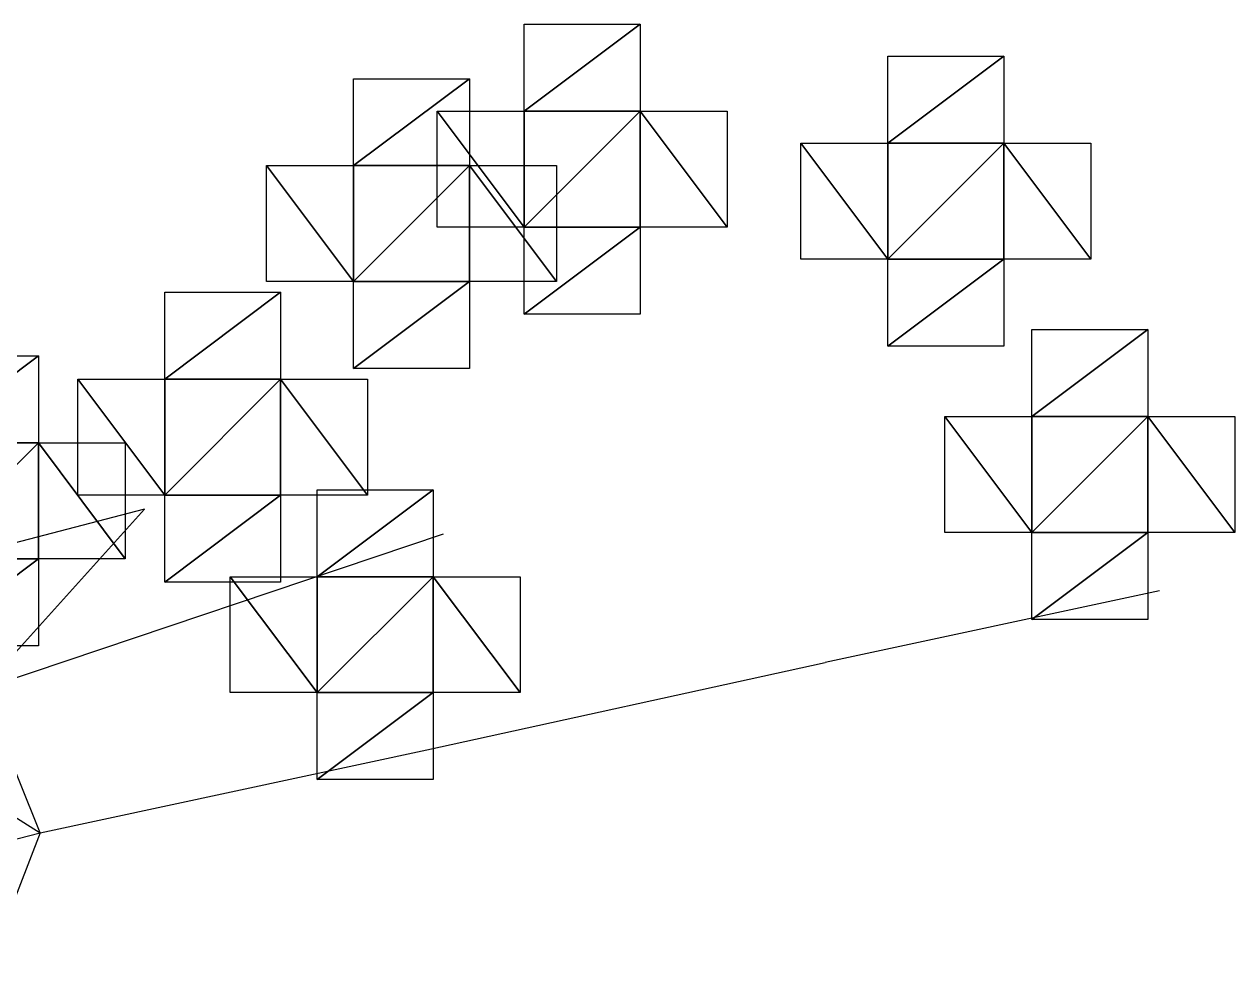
# Model space of a CAD drawing. Header units: metres. Extents: x -204 to 160, y -126 to 162.
# Drawn here: x 22.2 to 84.8, y 6.7 to 55.4 of the extents above; entities that cross this region are included whole.
import ezdxf

# ---------------------------------------------------------------- set-up
doc = ezdxf.new("R2010")
doc.units = ezdxf.units.M

msp = doc.modelspace()

# ---------------------------------------------------------------- linework, layer by layer
for p, q in [((48.0672, 50.919067, -433.01532), (48.0672, 55.419067, -433.01532)), ((48.0672, 55.419067, -433.01532), (54.0672, 55.419067, -433.01532)), ((54.0672, 55.419067, -433.01532), (54.0672, 50.919067, -433.01532)), ((66.89105, 49.263947, -433.01532), (66.89105, 53.763947, -433.01532)), ((66.89105, 53.763947, -433.01532), (72.89105, 53.763947, -433.01532)), ((72.89105, 53.763947, -433.01532), (72.89105, 49.263947, -433.01532)), ((39.236572, 48.100067, -433.01532), (39.236572, 52.600067, -433.01532)), ((39.236572, 52.600067, -433.01532), (45.236572, 52.600067, -433.01532)), ((39.236572, 48.100067, -433.01532), (39.236572, 52.600067, -433.01532)), ((39.236572, 52.600067, -433.01532), (45.236572, 52.600067, -433.01532)), ((45.236572, 52.600067, -433.01532), (45.236572, 48.100067, -433.01532)), ((45.236572, 52.600067, -433.01532), (45.236572, 48.100067, -433.01532)), ((43.5672, 44.919067, -433.01532), (43.5672, 50.919067, -433.01532)), ((43.5672, 50.919067, -433.01532), (48.0672, 50.919067, -433.01532)), ((54.0672, 50.919067, -433.01532), (58.5672, 50.919067, -433.01532)), ((58.5672, 50.919067, -433.01532), (58.5672, 44.919067, -433.01532)), ((62.391052, 43.263947, -433.01532), (62.391052, 49.263947, -433.01532)), ((62.391052, 49.263947, -433.01532), (66.89105, 49.263947, -433.01532)), ((72.89105, 49.263947, -433.01532), (77.39105, 49.263947, -433.01532)), ((77.39105, 49.263947, -433.01532), (77.39105, 43.263947, -433.01532)), ((34.736572, 42.100067, -433.01532), (34.736572, 48.100067, -433.01532)), ((34.736572, 48.100067, -433.01532), (39.236572, 48.100067, -433.01532)), ((34.736572, 42.100067, -433.01532), (34.736572, 48.100067, -433.01532)), ((34.736572, 48.100067, -433.01532), (39.236572, 48.100067, -433.01532)), ((45.236572, 48.100067, -433.01532), (49.736572, 48.100067, -433.01532)), ((45.236572, 48.100067, -433.01532), (49.736572, 48.100067, -433.01532)), ((49.736572, 48.100067, -433.01532), (49.736572, 42.100067, -433.01532)), ((49.736572, 48.100067, -433.01532), (49.736572, 42.100067, -433.01532)), ((48.0672, 44.919067, -433.01532), (43.5672, 44.919067, -433.01532)), ((48.0672, 40.419067, -433.01532), (48.0672, 44.919067, -433.01532)), ((58.5672, 44.919067, -433.01532), (54.0672, 44.919067, -433.01532)), ((54.0672, 44.919067, -433.01532), (54.0672, 40.419067, -433.01532)), ((66.89105, 43.263947, -433.01532), (62.391052, 43.263947, -433.01532)), ((66.89105, 38.763947, -433.01532), (66.89105, 43.263947, -433.01532)), ((77.39105, 43.263947, -433.01532), (72.89105, 43.263947, -433.01532)), ((72.89105, 43.263947, -433.01532), (72.89105, 38.763947, -433.01532)), ((39.236572, 42.100067, -433.01532), (34.736572, 42.100067, -433.01532)), ((39.236572, 42.100067, -433.01532), (34.736572, 42.100067, -433.01532)), ((39.236572, 37.600067, -433.01532), (39.236572, 42.100067, -433.01532)), ((39.236572, 37.600067, -433.01532), (39.236572, 42.100067, -433.01532)), ((49.736572, 42.100067, -433.01532), (45.236572, 42.100067, -433.01532)), ((45.236572, 42.100067, -433.01532), (45.236572, 37.600067, -433.01532)), ((49.736572, 42.100067, -433.01532), (45.236572, 42.100067, -433.01532)), ((45.236572, 42.100067, -433.01532), (45.236572, 37.600067, -433.01532)), ((29.45935, 37.049744, -433.01532), (29.45935, 41.549744, -433.01532)), ((29.45935, 41.549744, -433.01532), (35.45935, 41.549744, -433.01532)), ((29.45935, 37.049744, -433.01532), (29.45935, 41.549744, -433.01532)), ((29.45935, 41.549744, -433.01532), (35.45935, 41.549744, -433.01532)), ((29.45935, 37.049744, -433.01532), (29.45935, 41.549744, -433.01532)), ((29.45935, 41.549744, -433.01532), (35.45935, 41.549744, -433.01532)), ((29.45935, 37.049744, -433.01532), (29.45935, 41.549744, -433.01532)), ((29.45935, 41.549744, -433.01532), (35.45935, 41.549744, -433.01532)), ((29.45935, 37.049744, -433.01532), (29.45935, 41.549744, -433.01532)), ((29.45935, 41.549744, -433.01532), (35.45935, 41.549744, -433.01532)), ((35.45935, 41.549744, -433.01532), (35.45935, 37.049744, -433.01532)), ((35.45935, 41.549744, -433.01532), (35.45935, 37.049744, -433.01532)), ((35.45935, 41.549744, -433.01532), (35.45935, 37.049744, -433.01532)), ((35.45935, 41.549744, -433.01532), (35.45935, 37.049744, -433.01532)), ((35.45935, 41.549744, -433.01532), (35.45935, 37.049744, -433.01532)), ((54.0672, 40.419067, -433.01532), (48.0672, 40.419067, -433.01532)), ((74.34967, 35.122284, -433.01532), (74.34967, 39.622284, -433.01532)), ((74.34967, 39.622284, -433.01532), (80.34967, 39.622284, -433.01532)), ((74.34967, 35.122284, -433.01532), (74.34967, 39.622284, -433.01532)), ((74.34967, 39.622284, -433.01532), (80.34967, 39.622284, -433.01532)), ((80.34967, 39.622284, -433.01532), (80.34967, 35.122284, -433.01532)), ((80.34967, 39.622284, -433.01532), (80.34967, 35.122284, -433.01532)), ((16.920593, 38.258698, -433.01532), (22.920593, 38.258698, -433.01532)), ((16.920593, 38.258698, -433.01532), (22.920593, 38.258698, -433.01532)), ((22.920593, 38.258698, -433.01532), (22.920593, 33.758698, -433.01532)), ((22.920593, 38.258698, -433.01532), (22.920593, 33.758698, -433.01532)), ((72.89105, 38.763947, -433.01532), (66.89105, 38.763947, -433.01532)), ((45.236572, 37.600067, -433.01532), (39.236572, 37.600067, -433.01532)), ((45.236572, 37.600067, -433.01532), (39.236572, 37.600067, -433.01532)), ((24.95935, 31.049744, -433.01532), (24.95935, 37.049744, -433.01532)), ((24.95935, 37.049744, -433.01532), (29.45935, 37.049744, -433.01532)), ((24.95935, 31.049744, -433.01532), (24.95935, 37.049744, -433.01532)), ((24.95935, 37.049744, -433.01532), (29.45935, 37.049744, -433.01532)), ((24.95935, 31.049744, -433.01532), (24.95935, 37.049744, -433.01532)), ((24.95935, 37.049744, -433.01532), (29.45935, 37.049744, -433.01532)), ((24.95935, 31.049744, -433.01532), (24.95935, 37.049744, -433.01532)), ((24.95935, 37.049744, -433.01532), (29.45935, 37.049744, -433.01532)), ((24.95935, 31.049744, -433.01532), (24.95935, 37.049744, -433.01532)), ((24.95935, 37.049744, -433.01532), (29.45935, 37.049744, -433.01532)), ((35.45935, 37.049744, -433.01532), (39.95935, 37.049744, -433.01532)), ((35.45935, 37.049744, -433.01532), (39.95935, 37.049744, -433.01532)), ((35.45935, 37.049744, -433.01532), (39.95935, 37.049744, -433.01532)), ((35.45935, 37.049744, -433.01532), (39.95935, 37.049744, -433.01532)), ((35.45935, 37.049744, -433.01532), (39.95935, 37.049744, -433.01532)), ((39.95935, 37.049744, -433.01532), (39.95935, 31.049744, -433.01532)), ((39.95935, 37.049744, -433.01532), (39.95935, 31.049744, -433.01532)), ((39.95935, 37.049744, -433.01532), (39.95935, 31.049744, -433.01532)), ((39.95935, 37.049744, -433.01532), (39.95935, 31.049744, -433.01532)), ((39.95935, 37.049744, -433.01532), (39.95935, 31.049744, -433.01532)), ((69.84967, 29.122284, -433.01532), (69.84967, 35.122284, -433.01532)), ((69.84967, 35.122284, -433.01532), (74.34967, 35.122284, -433.01532)), ((69.84967, 29.122284, -433.01532), (69.84967, 35.122284, -433.01532)), ((69.84967, 35.122284, -433.01532), (74.34967, 35.122284, -433.01532)), ((80.34967, 35.122284, -433.01532), (84.84967, 35.122284, -433.01532)), ((80.34967, 35.122284, -433.01532), (84.84967, 35.122284, -433.01532)), ((84.84967, 35.122284, -433.01532), (84.84967, 29.122284, -433.01532)), ((84.84967, 35.122284, -433.01532), (84.84967, 29.122284, -433.01532)), ((22.920593, 33.758698, -433.01532), (27.420593, 33.758698, -433.01532)), ((22.920593, 33.758698, -433.01532), (27.420593, 33.758698, -433.01532)), ((27.420593, 33.758698, -433.01532), (27.420593, 27.758698, -433.01532)), ((27.420593, 33.758698, -433.01532), (27.420593, 27.758698, -433.01532)), ((37.35675, 26.830658, -433.01532), (37.35675, 31.330658, -433.01532)), ((37.35675, 31.330658, -433.01532), (43.35675, 31.330658, -433.01532)), ((37.35675, 26.830658, -433.01532), (37.35675, 31.330658, -433.01532)), ((37.35675, 31.330658, -433.01532), (43.35675, 31.330658, -433.01532)), ((37.35675, 26.830658, -433.01532), (37.35675, 31.330658, -433.01532)), ((37.35675, 31.330658, -433.01532), (43.35675, 31.330658, -433.01532)), ((37.35675, 26.830658, -433.01532), (37.35675, 31.330658, -433.01532)), ((37.35675, 31.330658, -433.01532), (43.35675, 31.330658, -433.01532)), ((37.35675, 26.830658, -433.01532), (37.35675, 31.330658, -433.01532)), ((37.35675, 31.330658, -433.01532), (43.35675, 31.330658, -433.01532)), ((43.35675, 31.330658, -433.01532), (43.35675, 26.830658, -433.01532)), ((43.35675, 31.330658, -433.01532), (43.35675, 26.830658, -433.01532)), ((43.35675, 31.330658, -433.01532), (43.35675, 26.830658, -433.01532)), ((43.35675, 31.330658, -433.01532), (43.35675, 26.830658, -433.01532)), ((43.35675, 31.330658, -433.01532), (43.35675, 26.830658, -433.01532)), ((29.45935, 31.049744, -433.01532), (24.95935, 31.049744, -433.01532)), ((29.45935, 31.049744, -433.01532), (24.95935, 31.049744, -433.01532)), ((29.45935, 31.049744, -433.01532), (24.95935, 31.049744, -433.01532)), ((29.45935, 31.049744, -433.01532), (24.95935, 31.049744, -433.01532)), ((29.45935, 31.049744, -433.01532), (24.95935, 31.049744, -433.01532)), ((29.45935, 26.549744, -433.01532), (29.45935, 31.049744, -433.01532)), ((29.45935, 26.549744, -433.01532), (29.45935, 31.049744, -433.01532)), ((29.45935, 26.549744, -433.01532), (29.45935, 31.049744, -433.01532)), ((29.45935, 26.549744, -433.01532), (29.45935, 31.049744, -433.01532)), ((29.45935, 26.549744, -433.01532), (29.45935, 31.049744, -433.01532)), ((39.95935, 31.049744, -433.01532), (35.45935, 31.049744, -433.01532)), ((35.45935, 31.049744, -433.01532), (35.45935, 26.549744, -433.01532)), ((39.95935, 31.049744, -433.01532), (35.45935, 31.049744, -433.01532)), ((35.45935, 31.049744, -433.01532), (35.45935, 26.549744, -433.01532)), ((39.95935, 31.049744, -433.01532), (35.45935, 31.049744, -433.01532)), ((35.45935, 31.049744, -433.01532), (35.45935, 26.549744, -433.01532)), ((39.95935, 31.049744, -433.01532), (35.45935, 31.049744, -433.01532)), ((35.45935, 31.049744, -433.01532), (35.45935, 26.549744, -433.01532)), ((39.95935, 31.049744, -433.01532), (35.45935, 31.049744, -433.01532)), ((35.45935, 31.049744, -433.01532), (35.45935, 26.549744, -433.01532)), ((28.406528, 30.332394, -291.22775), (8.217918, 25.041054, -290.98334)), ((20.021427, 21.002384, -267.0903), (28.406528, 30.332394, -291.22775)), ((43.866787, 29.037338, -271.78), (20.021427, 21.002384, -267.0903)), ((74.34967, 29.122284, -433.01532), (69.84967, 29.122284, -433.01532)), ((74.34967, 29.122284, -433.01532), (69.84967, 29.122284, -433.01532)), ((74.34967, 24.622284, -433.01532), (74.34967, 29.122284, -433.01532)), ((74.34967, 24.622284, -433.01532), (74.34967, 29.122284, -433.01532)), ((84.84967, 29.122284, -433.01532), (80.34967, 29.122284, -433.01532)), ((80.34967, 29.122284, -433.01532), (80.34967, 24.622284, -433.01532)), ((84.84967, 29.122284, -433.01532), (80.34967, 29.122284, -433.01532)), ((80.34967, 29.122284, -433.01532), (80.34967, 24.622284, -433.01532)), ((27.420593, 27.758698, -433.01532), (22.920593, 27.758698, -433.01532)), ((22.920593, 27.758698, -433.01532), (22.920593, 23.258698, -433.01532)), ((27.420593, 27.758698, -433.01532), (22.920593, 27.758698, -433.01532)), ((22.920593, 27.758698, -433.01532), (22.920593, 23.258698, -433.01532)), ((35.45935, 26.549744, -433.01532), (29.45935, 26.549744, -433.01532)), ((35.45935, 26.549744, -433.01532), (29.45935, 26.549744, -433.01532)), ((35.45935, 26.549744, -433.01532), (29.45935, 26.549744, -433.01532)), ((35.45935, 26.549744, -433.01532), (29.45935, 26.549744, -433.01532)), ((35.45935, 26.549744, -433.01532), (29.45935, 26.549744, -433.01532)), ((32.85675, 20.830658, -433.01532), (32.85675, 26.830658, -433.01532)), ((32.85675, 26.830658, -433.01532), (37.35675, 26.830658, -433.01532)), ((32.85675, 20.830658, -433.01532), (32.85675, 26.830658, -433.01532)), ((32.85675, 26.830658, -433.01532), (37.35675, 26.830658, -433.01532)), ((32.85675, 20.830658, -433.01532), (32.85675, 26.830658, -433.01532)), ((32.85675, 26.830658, -433.01532), (37.35675, 26.830658, -433.01532)), ((32.85675, 20.830658, -433.01532), (32.85675, 26.830658, -433.01532)), ((32.85675, 26.830658, -433.01532), (37.35675, 26.830658, -433.01532)), ((32.85675, 20.830658, -433.01532), (32.85675, 26.830658, -433.01532)), ((32.85675, 26.830658, -433.01532), (37.35675, 26.830658, -433.01532)), ((43.35675, 26.830658, -433.01532), (47.85675, 26.830658, -433.01532)), ((43.35675, 26.830658, -433.01532), (47.85675, 26.830658, -433.01532)), ((43.35675, 26.830658, -433.01532), (47.85675, 26.830658, -433.01532)), ((43.35675, 26.830658, -433.01532), (47.85675, 26.830658, -433.01532)), ((43.35675, 26.830658, -433.01532), (47.85675, 26.830658, -433.01532)), ((47.85675, 26.830658, -433.01532), (47.85675, 20.830658, -433.01532)), ((47.85675, 26.830658, -433.01532), (47.85675, 20.830658, -433.01532)), ((47.85675, 26.830658, -433.01532), (47.85675, 20.830658, -433.01532)), ((47.85675, 26.830658, -433.01532), (47.85675, 20.830658, -433.01532)), ((47.85675, 26.830658, -433.01532), (47.85675, 20.830658, -433.01532)), ((80.95224, 26.092213, -230.04022), (63.645077, 22.388756, -235.00636)), ((80.34967, 24.622284, -433.01532), (74.34967, 24.622284, -433.01532)), ((80.34967, 24.622284, -433.01532), (74.34967, 24.622284, -433.01532)), ((22.920593, 23.258698, -433.01532), (16.920593, 23.258698, -433.01532)), ((22.920593, 23.258698, -433.01532), (16.920593, 23.258698, -433.01532)), ((8.202457, 22.91521, -242.30919), (23.006664, 13.585434, -246.85423)), ((43.033726, 17.87133, -240.90933), (63.645077, 22.388756, -235.00636)), ((23.006664, 13.585434, -246.85423), (20.021427, 21.002384, -267.0903)), ((37.35675, 20.830658, -433.01532), (32.85675, 20.830658, -433.01532)), ((37.35675, 20.830658, -433.01532), (32.85675, 20.830658, -433.01532)), ((37.35675, 20.830658, -433.01532), (32.85675, 20.830658, -433.01532)), ((37.35675, 20.830658, -433.01532), (32.85675, 20.830658, -433.01532)), ((37.35675, 20.830658, -433.01532), (32.85675, 20.830658, -433.01532)), ((37.35675, 16.330658, -433.01532), (37.35675, 20.830658, -433.01532)), ((37.35675, 16.330658, -433.01532), (37.35675, 20.830658, -433.01532)), ((37.35675, 16.330658, -433.01532), (37.35675, 20.830658, -433.01532)), ((37.35675, 16.330658, -433.01532), (37.35675, 20.830658, -433.01532)), ((37.35675, 16.330658, -433.01532), (37.35675, 20.830658, -433.01532)), ((47.85675, 20.830658, -433.01532), (43.35675, 20.830658, -433.01532)), ((43.35675, 20.830658, -433.01532), (43.35675, 16.330658, -433.01532)), ((47.85675, 20.830658, -433.01532), (43.35675, 20.830658, -433.01532)), ((43.35675, 20.830658, -433.01532), (43.35675, 16.330658, -433.01532)), ((47.85675, 20.830658, -433.01532), (43.35675, 20.830658, -433.01532)), ((43.35675, 20.830658, -433.01532), (43.35675, 16.330658, -433.01532)), ((47.85675, 20.830658, -433.01532), (43.35675, 20.830658, -433.01532)), ((43.35675, 20.830658, -433.01532), (43.35675, 16.330658, -433.01532)), ((47.85675, 20.830658, -433.01532), (43.35675, 20.830658, -433.01532)), ((43.35675, 20.830658, -433.01532), (43.35675, 16.330658, -433.01532)), ((23.006664, 13.585434, -246.85423), (43.033726, 17.87133, -240.90933)), ((43.35675, 16.330658, -433.01532), (37.35675, 16.330658, -433.01532)), ((43.35675, 16.330658, -433.01532), (37.35675, 16.330658, -433.01532)), ((43.35675, 16.330658, -433.01532), (37.35675, 16.330658, -433.01532)), ((43.35675, 16.330658, -433.01532), (37.35675, 16.330658, -433.01532)), ((43.35675, 16.330658, -433.01532), (37.35675, 16.330658, -433.01532)), ((-0.0088272095, 7.5627327, -239.29987), (23.006664, 13.585434, -246.85423)), ((23.006664, 13.585434, -246.85423), (17.259956, -1.3193741, -251.47937))]:
    msp.add_line(p, q)
for points in [[(48.0672, 50.919067, -433.01532), (48.0672, 55.419067, -433.01532), (54.0672, 55.419067, -433.01532), (54.0673, 55.419167, -433.01523)], [(48.0672, 50.919067, -433.01532), (54.0672, 55.419067, -433.01532), (54.0672, 50.919067, -433.01532), (54.0673, 50.919167, -433.01523)], [(66.89105, 49.263947, -433.01532), (66.89105, 53.763947, -433.01532), (72.89105, 53.763947, -433.01532), (72.89115, 53.764046, -433.01523)], [(66.89105, 49.263947, -433.01532), (72.89105, 53.763947, -433.01532), (72.89105, 49.263947, -433.01532), (72.89115, 49.264046, -433.01523)], [(39.236572, 48.100067, -433.01532), (39.236572, 52.600067, -433.01532), (45.236572, 52.600067, -433.01532), (45.23667, 52.600166, -433.01523)], [(39.236572, 48.100067, -433.01532), (39.236572, 52.600067, -433.01532), (45.236572, 52.600067, -433.01532), (45.23667, 52.600166, -433.01523)], [(39.236572, 48.100067, -433.01532), (45.236572, 52.600067, -433.01532), (45.236572, 48.100067, -433.01532), (45.23667, 48.100166, -433.01523)], [(39.236572, 48.100067, -433.01532), (45.236572, 52.600067, -433.01532), (45.236572, 48.100067, -433.01532), (45.23667, 48.100166, -433.01523)], [(48.0672, 44.919067, -433.01532), (43.5672, 44.919067, -433.01532), (43.5672, 50.919067, -433.01532), (43.5673, 50.919167, -433.01523)], [(48.0672, 44.919067, -433.01532), (43.5672, 50.919067, -433.01532), (48.0672, 50.919067, -433.01532), (48.0673, 50.919167, -433.01523)], [(48.0672, 44.919067, -433.01532), (48.0672, 50.919067, -433.01532), (54.0672, 50.919067, -433.01532), (54.0673, 50.919167, -433.01523)], [(54.0672, 50.919067, -433.01532), (54.0672, 44.919067, -433.01532), (48.0672, 44.919067, -433.01532), (48.0673, 44.919167, -433.01523)], [(54.0672, 50.919067, -433.01532), (58.5672, 50.919067, -433.01532), (58.5672, 44.919067, -433.01532), (58.5673, 44.919167, -433.01523)], [(54.0672, 50.919067, -433.01532), (58.5672, 44.919067, -433.01532), (54.0672, 44.919067, -433.01532), (54.0673, 44.919167, -433.01523)], [(66.89105, 43.263947, -433.01532), (62.391052, 43.263947, -433.01532), (62.391052, 49.263947, -433.01532), (62.39115, 49.264046, -433.01523)], [(66.89105, 43.263947, -433.01532), (62.391052, 49.263947, -433.01532), (66.89105, 49.263947, -433.01532), (66.89115, 49.264046, -433.01523)], [(66.89105, 43.263947, -433.01532), (66.89105, 49.263947, -433.01532), (72.89105, 49.263947, -433.01532), (72.89115, 49.264046, -433.01523)], [(72.89105, 49.263947, -433.01532), (72.89105, 43.263947, -433.01532), (66.89105, 43.263947, -433.01532), (66.89115, 43.264046, -433.01523)], [(72.89105, 49.263947, -433.01532), (77.39105, 49.263947, -433.01532), (77.39105, 43.263947, -433.01532), (77.39115, 43.264046, -433.01523)], [(72.89105, 49.263947, -433.01532), (77.39105, 43.263947, -433.01532), (72.89105, 43.263947, -433.01532), (72.89115, 43.264046, -433.01523)], [(39.236572, 42.100067, -433.01532), (34.736572, 42.100067, -433.01532), (34.736572, 48.100067, -433.01532), (34.73667, 48.100166, -433.01523)], [(39.236572, 42.100067, -433.01532), (34.736572, 48.100067, -433.01532), (39.236572, 48.100067, -433.01532), (39.23667, 48.100166, -433.01523)], [(39.236572, 42.100067, -433.01532), (34.736572, 42.100067, -433.01532), (34.736572, 48.100067, -433.01532), (34.73667, 48.100166, -433.01523)], [(39.236572, 42.100067, -433.01532), (34.736572, 48.100067, -433.01532), (39.236572, 48.100067, -433.01532), (39.23667, 48.100166, -433.01523)], [(39.236572, 42.100067, -433.01532), (39.236572, 48.100067, -433.01532), (45.236572, 48.100067, -433.01532), (45.23667, 48.100166, -433.01523)], [(39.236572, 42.100067, -433.01532), (39.236572, 48.100067, -433.01532), (45.236572, 48.100067, -433.01532), (45.23667, 48.100166, -433.01523)], [(45.236572, 48.100067, -433.01532), (45.236572, 42.100067, -433.01532), (39.236572, 42.100067, -433.01532), (39.23667, 42.100166, -433.01523)], [(45.236572, 48.100067, -433.01532), (45.236572, 42.100067, -433.01532), (39.236572, 42.100067, -433.01532), (39.23667, 42.100166, -433.01523)], [(45.236572, 48.100067, -433.01532), (49.736572, 48.100067, -433.01532), (49.736572, 42.100067, -433.01532), (49.73667, 42.100166, -433.01523)], [(45.236572, 48.100067, -433.01532), (49.736572, 42.100067, -433.01532), (45.236572, 42.100067, -433.01532), (45.23667, 42.100166, -433.01523)], [(45.236572, 48.100067, -433.01532), (49.736572, 48.100067, -433.01532), (49.736572, 42.100067, -433.01532), (49.73667, 42.100166, -433.01523)], [(45.236572, 48.100067, -433.01532), (49.736572, 42.100067, -433.01532), (45.236572, 42.100067, -433.01532), (45.23667, 42.100166, -433.01523)], [(54.0672, 44.919067, -433.01532), (48.0672, 40.419067, -433.01532), (48.0672, 44.919067, -433.01532), (48.0673, 44.919167, -433.01523)], [(54.0672, 44.919067, -433.01532), (54.0672, 40.419067, -433.01532), (48.0672, 40.419067, -433.01532), (48.0673, 40.419167, -433.01523)], [(72.89105, 43.263947, -433.01532), (66.89105, 38.763947, -433.01532), (66.89105, 43.263947, -433.01532), (66.89115, 43.264046, -433.01523)], [(72.89105, 43.263947, -433.01532), (72.89105, 38.763947, -433.01532), (66.89105, 38.763947, -433.01532), (66.89115, 38.764046, -433.01523)], [(45.236572, 42.100067, -433.01532), (39.236572, 37.600067, -433.01532), (39.236572, 42.100067, -433.01532), (39.23667, 42.100166, -433.01523)], [(45.236572, 42.100067, -433.01532), (39.236572, 37.600067, -433.01532), (39.236572, 42.100067, -433.01532), (39.23667, 42.100166, -433.01523)], [(45.236572, 42.100067, -433.01532), (45.236572, 37.600067, -433.01532), (39.236572, 37.600067, -433.01532), (39.23667, 37.600166, -433.01523)], [(45.236572, 42.100067, -433.01532), (45.236572, 37.600067, -433.01532), (39.236572, 37.600067, -433.01532), (39.23667, 37.600166, -433.01523)], [(29.45935, 37.049744, -433.01532), (29.45935, 41.549744, -433.01532), (35.45935, 41.549744, -433.01532), (35.45945, 41.549843, -433.01523)], [(29.45935, 37.049744, -433.01532), (29.45935, 41.549744, -433.01532), (35.45935, 41.549744, -433.01532), (35.45945, 41.549843, -433.01523)], [(29.45935, 37.049744, -433.01532), (29.45935, 41.549744, -433.01532), (35.45935, 41.549744, -433.01532), (35.45945, 41.549843, -433.01523)], [(29.45935, 37.049744, -433.01532), (29.45935, 41.549744, -433.01532), (35.45935, 41.549744, -433.01532), (35.45945, 41.549843, -433.01523)], [(29.45935, 37.049744, -433.01532), (29.45935, 41.549744, -433.01532), (35.45935, 41.549744, -433.01532), (35.45945, 41.549843, -433.01523)], [(29.45935, 37.049744, -433.01532), (35.45935, 41.549744, -433.01532), (35.45935, 37.049744, -433.01532), (35.45945, 37.049843, -433.01523)], [(29.45935, 37.049744, -433.01532), (35.45935, 41.549744, -433.01532), (35.45935, 37.049744, -433.01532), (35.45945, 37.049843, -433.01523)], [(29.45935, 37.049744, -433.01532), (35.45935, 41.549744, -433.01532), (35.45935, 37.049744, -433.01532), (35.45945, 37.049843, -433.01523)], [(29.45935, 37.049744, -433.01532), (35.45935, 41.549744, -433.01532), (35.45935, 37.049744, -433.01532), (35.45945, 37.049843, -433.01523)], [(29.45935, 37.049744, -433.01532), (35.45935, 41.549744, -433.01532), (35.45935, 37.049744, -433.01532), (35.45945, 37.049843, -433.01523)], [(74.34967, 35.122284, -433.01532), (74.34967, 39.622284, -433.01532), (80.34967, 39.622284, -433.01532), (80.34977, 39.622383, -433.01523)], [(74.34967, 35.122284, -433.01532), (74.34967, 39.622284, -433.01532), (80.34967, 39.622284, -433.01532), (80.34977, 39.622383, -433.01523)], [(74.34967, 35.122284, -433.01532), (80.34967, 39.622284, -433.01532), (80.34967, 35.122284, -433.01532), (80.34977, 35.122383, -433.01523)], [(74.34967, 35.122284, -433.01532), (80.34967, 39.622284, -433.01532), (80.34967, 35.122284, -433.01532), (80.34977, 35.122383, -433.01523)], [(16.920593, 33.758698, -433.01532), (16.920593, 38.258698, -433.01532), (22.920593, 38.258698, -433.01532), (22.920692, 38.258797, -433.01523)], [(16.920593, 33.758698, -433.01532), (16.920593, 38.258698, -433.01532), (22.920593, 38.258698, -433.01532), (22.920692, 38.258797, -433.01523)], [(16.920593, 33.758698, -433.01532), (22.920593, 38.258698, -433.01532), (22.920593, 33.758698, -433.01532), (22.920692, 33.758797, -433.01523)], [(16.920593, 33.758698, -433.01532), (22.920593, 38.258698, -433.01532), (22.920593, 33.758698, -433.01532), (22.920692, 33.758797, -433.01523)], [(29.45935, 31.049744, -433.01532), (24.95935, 31.049744, -433.01532), (24.95935, 37.049744, -433.01532), (24.95945, 37.049843, -433.01523)], [(29.45935, 31.049744, -433.01532), (24.95935, 37.049744, -433.01532), (29.45935, 37.049744, -433.01532), (29.45945, 37.049843, -433.01523)], [(29.45935, 31.049744, -433.01532), (24.95935, 31.049744, -433.01532), (24.95935, 37.049744, -433.01532), (24.95945, 37.049843, -433.01523)], [(29.45935, 31.049744, -433.01532), (24.95935, 37.049744, -433.01532), (29.45935, 37.049744, -433.01532), (29.45945, 37.049843, -433.01523)], [(29.45935, 31.049744, -433.01532), (24.95935, 31.049744, -433.01532), (24.95935, 37.049744, -433.01532), (24.95945, 37.049843, -433.01523)], [(29.45935, 31.049744, -433.01532), (24.95935, 37.049744, -433.01532), (29.45935, 37.049744, -433.01532), (29.45945, 37.049843, -433.01523)], [(29.45935, 31.049744, -433.01532), (24.95935, 31.049744, -433.01532), (24.95935, 37.049744, -433.01532), (24.95945, 37.049843, -433.01523)], [(29.45935, 31.049744, -433.01532), (24.95935, 37.049744, -433.01532), (29.45935, 37.049744, -433.01532), (29.45945, 37.049843, -433.01523)], [(29.45935, 31.049744, -433.01532), (24.95935, 31.049744, -433.01532), (24.95935, 37.049744, -433.01532), (24.95945, 37.049843, -433.01523)], [(29.45935, 31.049744, -433.01532), (24.95935, 37.049744, -433.01532), (29.45935, 37.049744, -433.01532), (29.45945, 37.049843, -433.01523)], [(29.45935, 31.049744, -433.01532), (29.45935, 37.049744, -433.01532), (35.45935, 37.049744, -433.01532), (35.45945, 37.049843, -433.01523)], [(29.45935, 31.049744, -433.01532), (29.45935, 37.049744, -433.01532), (35.45935, 37.049744, -433.01532), (35.45945, 37.049843, -433.01523)], [(29.45935, 31.049744, -433.01532), (29.45935, 37.049744, -433.01532), (35.45935, 37.049744, -433.01532), (35.45945, 37.049843, -433.01523)], [(29.45935, 31.049744, -433.01532), (29.45935, 37.049744, -433.01532), (35.45935, 37.049744, -433.01532), (35.45945, 37.049843, -433.01523)], [(29.45935, 31.049744, -433.01532), (29.45935, 37.049744, -433.01532), (35.45935, 37.049744, -433.01532), (35.45945, 37.049843, -433.01523)], [(35.45935, 37.049744, -433.01532), (35.45935, 31.049744, -433.01532), (29.45935, 31.049744, -433.01532), (29.45945, 31.049843, -433.01523)], [(35.45935, 37.049744, -433.01532), (35.45935, 31.049744, -433.01532), (29.45935, 31.049744, -433.01532), (29.45945, 31.049843, -433.01523)], [(35.45935, 37.049744, -433.01532), (35.45935, 31.049744, -433.01532), (29.45935, 31.049744, -433.01532), (29.45945, 31.049843, -433.01523)], [(35.45935, 37.049744, -433.01532), (35.45935, 31.049744, -433.01532), (29.45935, 31.049744, -433.01532), (29.45945, 31.049843, -433.01523)], [(35.45935, 37.049744, -433.01532), (35.45935, 31.049744, -433.01532), (29.45935, 31.049744, -433.01532), (29.45945, 31.049843, -433.01523)], [(35.45935, 37.049744, -433.01532), (39.95935, 37.049744, -433.01532), (39.95935, 31.049744, -433.01532), (39.95945, 31.049843, -433.01523)], [(35.45935, 37.049744, -433.01532), (39.95935, 31.049744, -433.01532), (35.45935, 31.049744, -433.01532), (35.45945, 31.049843, -433.01523)], [(35.45935, 37.049744, -433.01532), (39.95935, 37.049744, -433.01532), (39.95935, 31.049744, -433.01532), (39.95945, 31.049843, -433.01523)], [(35.45935, 37.049744, -433.01532), (39.95935, 31.049744, -433.01532), (35.45935, 31.049744, -433.01532), (35.45945, 31.049843, -433.01523)], [(35.45935, 37.049744, -433.01532), (39.95935, 37.049744, -433.01532), (39.95935, 31.049744, -433.01532), (39.95945, 31.049843, -433.01523)], [(35.45935, 37.049744, -433.01532), (39.95935, 31.049744, -433.01532), (35.45935, 31.049744, -433.01532), (35.45945, 31.049843, -433.01523)], [(35.45935, 37.049744, -433.01532), (39.95935, 37.049744, -433.01532), (39.95935, 31.049744, -433.01532), (39.95945, 31.049843, -433.01523)], [(35.45935, 37.049744, -433.01532), (39.95935, 31.049744, -433.01532), (35.45935, 31.049744, -433.01532), (35.45945, 31.049843, -433.01523)], [(35.45935, 37.049744, -433.01532), (39.95935, 37.049744, -433.01532), (39.95935, 31.049744, -433.01532), (39.95945, 31.049843, -433.01523)], [(35.45935, 37.049744, -433.01532), (39.95935, 31.049744, -433.01532), (35.45935, 31.049744, -433.01532), (35.45945, 31.049843, -433.01523)], [(74.34967, 29.122284, -433.01532), (69.84967, 29.122284, -433.01532), (69.84967, 35.122284, -433.01532), (69.84977, 35.122383, -433.01523)], [(74.34967, 29.122284, -433.01532), (69.84967, 35.122284, -433.01532), (74.34967, 35.122284, -433.01532), (74.34977, 35.122383, -433.01523)], [(74.34967, 29.122284, -433.01532), (69.84967, 29.122284, -433.01532), (69.84967, 35.122284, -433.01532), (69.84977, 35.122383, -433.01523)], [(74.34967, 29.122284, -433.01532), (69.84967, 35.122284, -433.01532), (74.34967, 35.122284, -433.01532), (74.34977, 35.122383, -433.01523)], [(74.34967, 29.122284, -433.01532), (74.34967, 35.122284, -433.01532), (80.34967, 35.122284, -433.01532), (80.34977, 35.122383, -433.01523)], [(74.34967, 29.122284, -433.01532), (74.34967, 35.122284, -433.01532), (80.34967, 35.122284, -433.01532), (80.34977, 35.122383, -433.01523)], [(80.34967, 35.122284, -433.01532), (80.34967, 29.122284, -433.01532), (74.34967, 29.122284, -433.01532), (74.34977, 29.122383, -433.01523)], [(80.34967, 35.122284, -433.01532), (80.34967, 29.122284, -433.01532), (74.34967, 29.122284, -433.01532), (74.34977, 29.122383, -433.01523)], [(80.34967, 35.122284, -433.01532), (84.84967, 35.122284, -433.01532), (84.84967, 29.122284, -433.01532), (84.84977, 29.122383, -433.01523)], [(80.34967, 35.122284, -433.01532), (84.84967, 29.122284, -433.01532), (80.34967, 29.122284, -433.01532), (80.34977, 29.122383, -433.01523)], [(80.34967, 35.122284, -433.01532), (84.84967, 35.122284, -433.01532), (84.84967, 29.122284, -433.01532), (84.84977, 29.122383, -433.01523)], [(80.34967, 35.122284, -433.01532), (84.84967, 29.122284, -433.01532), (80.34967, 29.122284, -433.01532), (80.34977, 29.122383, -433.01523)], [(16.920593, 27.758698, -433.01532), (16.920593, 33.758698, -433.01532), (22.920593, 33.758698, -433.01532), (22.920692, 33.758797, -433.01523)], [(16.920593, 27.758698, -433.01532), (16.920593, 33.758698, -433.01532), (22.920593, 33.758698, -433.01532), (22.920692, 33.758797, -433.01523)], [(22.920593, 33.758698, -433.01532), (22.920593, 27.758698, -433.01532), (16.920593, 27.758698, -433.01532), (16.920692, 27.758797, -433.01523)], [(22.920593, 33.758698, -433.01532), (22.920593, 27.758698, -433.01532), (16.920593, 27.758698, -433.01532), (16.920692, 27.758797, -433.01523)], [(22.920593, 33.758698, -433.01532), (27.420593, 33.758698, -433.01532), (27.420593, 27.758698, -433.01532), (27.420692, 27.758797, -433.01523)], [(22.920593, 33.758698, -433.01532), (27.420593, 27.758698, -433.01532), (22.920593, 27.758698, -433.01532), (22.920692, 27.758797, -433.01523)], [(22.920593, 33.758698, -433.01532), (27.420593, 33.758698, -433.01532), (27.420593, 27.758698, -433.01532), (27.420692, 27.758797, -433.01523)], [(22.920593, 33.758698, -433.01532), (27.420593, 27.758698, -433.01532), (22.920593, 27.758698, -433.01532), (22.920692, 27.758797, -433.01523)], [(37.35675, 26.830658, -433.01532), (37.35675, 31.330658, -433.01532), (43.35675, 31.330658, -433.01532), (43.35685, 31.330757, -433.01523)], [(37.35675, 26.830658, -433.01532), (37.35675, 31.330658, -433.01532), (43.35675, 31.330658, -433.01532), (43.35685, 31.330757, -433.01523)], [(37.35675, 26.830658, -433.01532), (37.35675, 31.330658, -433.01532), (43.35675, 31.330658, -433.01532), (43.35685, 31.330757, -433.01523)], [(37.35675, 26.830658, -433.01532), (37.35675, 31.330658, -433.01532), (43.35675, 31.330658, -433.01532), (43.35685, 31.330757, -433.01523)], [(37.35675, 26.830658, -433.01532), (37.35675, 31.330658, -433.01532), (43.35675, 31.330658, -433.01532), (43.35685, 31.330757, -433.01523)], [(37.35675, 26.830658, -433.01532), (43.35675, 31.330658, -433.01532), (43.35675, 26.830658, -433.01532), (43.35685, 26.830757, -433.01523)], [(37.35675, 26.830658, -433.01532), (43.35675, 31.330658, -433.01532), (43.35675, 26.830658, -433.01532), (43.35685, 26.830757, -433.01523)], [(37.35675, 26.830658, -433.01532), (43.35675, 31.330658, -433.01532), (43.35675, 26.830658, -433.01532), (43.35685, 26.830757, -433.01523)], [(37.35675, 26.830658, -433.01532), (43.35675, 31.330658, -433.01532), (43.35675, 26.830658, -433.01532), (43.35685, 26.830757, -433.01523)], [(37.35675, 26.830658, -433.01532), (43.35675, 31.330658, -433.01532), (43.35675, 26.830658, -433.01532), (43.35685, 26.830757, -433.01523)], [(35.45935, 31.049744, -433.01532), (29.45935, 26.549744, -433.01532), (29.45935, 31.049744, -433.01532), (29.45945, 31.049843, -433.01523)], [(35.45935, 31.049744, -433.01532), (29.45935, 26.549744, -433.01532), (29.45935, 31.049744, -433.01532), (29.45945, 31.049843, -433.01523)], [(35.45935, 31.049744, -433.01532), (29.45935, 26.549744, -433.01532), (29.45935, 31.049744, -433.01532), (29.45945, 31.049843, -433.01523)], [(35.45935, 31.049744, -433.01532), (29.45935, 26.549744, -433.01532), (29.45935, 31.049744, -433.01532), (29.45945, 31.049843, -433.01523)], [(35.45935, 31.049744, -433.01532), (29.45935, 26.549744, -433.01532), (29.45935, 31.049744, -433.01532), (29.45945, 31.049843, -433.01523)], [(35.45935, 31.049744, -433.01532), (35.45935, 26.549744, -433.01532), (29.45935, 26.549744, -433.01532), (29.45945, 26.549843, -433.01523)], [(35.45935, 31.049744, -433.01532), (35.45935, 26.549744, -433.01532), (29.45935, 26.549744, -433.01532), (29.45945, 26.549843, -433.01523)], [(35.45935, 31.049744, -433.01532), (35.45935, 26.549744, -433.01532), (29.45935, 26.549744, -433.01532), (29.45945, 26.549843, -433.01523)], [(35.45935, 31.049744, -433.01532), (35.45935, 26.549744, -433.01532), (29.45935, 26.549744, -433.01532), (29.45945, 26.549843, -433.01523)], [(35.45935, 31.049744, -433.01532), (35.45935, 26.549744, -433.01532), (29.45935, 26.549744, -433.01532), (29.45945, 26.549843, -433.01523)], [(80.34967, 29.122284, -433.01532), (74.34967, 24.622284, -433.01532), (74.34967, 29.122284, -433.01532), (74.34977, 29.122383, -433.01523)], [(80.34967, 29.122284, -433.01532), (74.34967, 24.622284, -433.01532), (74.34967, 29.122284, -433.01532), (74.34977, 29.122383, -433.01523)], [(80.34967, 29.122284, -433.01532), (80.34967, 24.622284, -433.01532), (74.34967, 24.622284, -433.01532), (74.34977, 24.622383, -433.01523)], [(80.34967, 29.122284, -433.01532), (80.34967, 24.622284, -433.01532), (74.34967, 24.622284, -433.01532), (74.34977, 24.622383, -433.01523)], [(22.920593, 27.758698, -433.01532), (16.920593, 23.258698, -433.01532), (16.920593, 27.758698, -433.01532), (16.920692, 27.758797, -433.01523)], [(22.920593, 27.758698, -433.01532), (16.920593, 23.258698, -433.01532), (16.920593, 27.758698, -433.01532), (16.920692, 27.758797, -433.01523)], [(22.920593, 27.758698, -433.01532), (22.920593, 23.258698, -433.01532), (16.920593, 23.258698, -433.01532), (16.920692, 23.258797, -433.01523)], [(22.920593, 27.758698, -433.01532), (22.920593, 23.258698, -433.01532), (16.920593, 23.258698, -433.01532), (16.920692, 23.258797, -433.01523)], [(37.35675, 20.830658, -433.01532), (32.85675, 20.830658, -433.01532), (32.85675, 26.830658, -433.01532), (32.85685, 26.830757, -433.01523)], [(37.35675, 20.830658, -433.01532), (32.85675, 26.830658, -433.01532), (37.35675, 26.830658, -433.01532), (37.35685, 26.830757, -433.01523)], [(37.35675, 20.830658, -433.01532), (32.85675, 20.830658, -433.01532), (32.85675, 26.830658, -433.01532), (32.85685, 26.830757, -433.01523)], [(37.35675, 20.830658, -433.01532), (32.85675, 26.830658, -433.01532), (37.35675, 26.830658, -433.01532), (37.35685, 26.830757, -433.01523)], [(37.35675, 20.830658, -433.01532), (32.85675, 20.830658, -433.01532), (32.85675, 26.830658, -433.01532), (32.85685, 26.830757, -433.01523)], [(37.35675, 20.830658, -433.01532), (32.85675, 26.830658, -433.01532), (37.35675, 26.830658, -433.01532), (37.35685, 26.830757, -433.01523)], [(37.35675, 20.830658, -433.01532), (32.85675, 20.830658, -433.01532), (32.85675, 26.830658, -433.01532), (32.85685, 26.830757, -433.01523)], [(37.35675, 20.830658, -433.01532), (32.85675, 26.830658, -433.01532), (37.35675, 26.830658, -433.01532), (37.35685, 26.830757, -433.01523)], [(37.35675, 20.830658, -433.01532), (32.85675, 20.830658, -433.01532), (32.85675, 26.830658, -433.01532), (32.85685, 26.830757, -433.01523)], [(37.35675, 20.830658, -433.01532), (32.85675, 26.830658, -433.01532), (37.35675, 26.830658, -433.01532), (37.35685, 26.830757, -433.01523)], [(37.35675, 20.830658, -433.01532), (37.35675, 26.830658, -433.01532), (43.35675, 26.830658, -433.01532), (43.35685, 26.830757, -433.01523)], [(37.35675, 20.830658, -433.01532), (37.35675, 26.830658, -433.01532), (43.35675, 26.830658, -433.01532), (43.35685, 26.830757, -433.01523)], [(37.35675, 20.830658, -433.01532), (37.35675, 26.830658, -433.01532), (43.35675, 26.830658, -433.01532), (43.35685, 26.830757, -433.01523)], [(37.35675, 20.830658, -433.01532), (37.35675, 26.830658, -433.01532), (43.35675, 26.830658, -433.01532), (43.35685, 26.830757, -433.01523)], [(37.35675, 20.830658, -433.01532), (37.35675, 26.830658, -433.01532), (43.35675, 26.830658, -433.01532), (43.35685, 26.830757, -433.01523)], [(43.35675, 26.830658, -433.01532), (43.35675, 20.830658, -433.01532), (37.35675, 20.830658, -433.01532), (37.35685, 20.830757, -433.01523)], [(43.35675, 26.830658, -433.01532), (43.35675, 20.830658, -433.01532), (37.35675, 20.830658, -433.01532), (37.35685, 20.830757, -433.01523)], [(43.35675, 26.830658, -433.01532), (43.35675, 20.830658, -433.01532), (37.35675, 20.830658, -433.01532), (37.35685, 20.830757, -433.01523)], [(43.35675, 26.830658, -433.01532), (43.35675, 20.830658, -433.01532), (37.35675, 20.830658, -433.01532), (37.35685, 20.830757, -433.01523)], [(43.35675, 26.830658, -433.01532), (43.35675, 20.830658, -433.01532), (37.35675, 20.830658, -433.01532), (37.35685, 20.830757, -433.01523)], [(43.35675, 26.830658, -433.01532), (47.85675, 26.830658, -433.01532), (47.85675, 20.830658, -433.01532), (47.85685, 20.830757, -433.01523)], [(43.35675, 26.830658, -433.01532), (47.85675, 20.830658, -433.01532), (43.35675, 20.830658, -433.01532), (43.35685, 20.830757, -433.01523)], [(43.35675, 26.830658, -433.01532), (47.85675, 26.830658, -433.01532), (47.85675, 20.830658, -433.01532), (47.85685, 20.830757, -433.01523)], [(43.35675, 26.830658, -433.01532), (47.85675, 20.830658, -433.01532), (43.35675, 20.830658, -433.01532), (43.35685, 20.830757, -433.01523)], [(43.35675, 26.830658, -433.01532), (47.85675, 26.830658, -433.01532), (47.85675, 20.830658, -433.01532), (47.85685, 20.830757, -433.01523)], [(43.35675, 26.830658, -433.01532), (47.85675, 20.830658, -433.01532), (43.35675, 20.830658, -433.01532), (43.35685, 20.830757, -433.01523)], [(43.35675, 26.830658, -433.01532), (47.85675, 26.830658, -433.01532), (47.85675, 20.830658, -433.01532), (47.85685, 20.830757, -433.01523)], [(43.35675, 26.830658, -433.01532), (47.85675, 20.830658, -433.01532), (43.35675, 20.830658, -433.01532), (43.35685, 20.830757, -433.01523)], [(43.35675, 26.830658, -433.01532), (47.85675, 26.830658, -433.01532), (47.85675, 20.830658, -433.01532), (47.85685, 20.830757, -433.01523)], [(43.35675, 26.830658, -433.01532), (47.85675, 20.830658, -433.01532), (43.35675, 20.830658, -433.01532), (43.35685, 20.830757, -433.01523)], [(43.35675, 20.830658, -433.01532), (37.35675, 16.330658, -433.01532), (37.35675, 20.830658, -433.01532), (37.35685, 20.830757, -433.01523)], [(43.35675, 20.830658, -433.01532), (37.35675, 16.330658, -433.01532), (37.35675, 20.830658, -433.01532), (37.35685, 20.830757, -433.01523)], [(43.35675, 20.830658, -433.01532), (37.35675, 16.330658, -433.01532), (37.35675, 20.830658, -433.01532), (37.35685, 20.830757, -433.01523)], [(43.35675, 20.830658, -433.01532), (37.35675, 16.330658, -433.01532), (37.35675, 20.830658, -433.01532), (37.35685, 20.830757, -433.01523)], [(43.35675, 20.830658, -433.01532), (37.35675, 16.330658, -433.01532), (37.35675, 20.830658, -433.01532), (37.35685, 20.830757, -433.01523)], [(43.35675, 20.830658, -433.01532), (43.35675, 16.330658, -433.01532), (37.35675, 16.330658, -433.01532), (37.35685, 16.330757, -433.01523)], [(43.35675, 20.830658, -433.01532), (43.35675, 16.330658, -433.01532), (37.35675, 16.330658, -433.01532), (37.35685, 16.330757, -433.01523)], [(43.35675, 20.830658, -433.01532), (43.35675, 16.330658, -433.01532), (37.35675, 16.330658, -433.01532), (37.35685, 16.330757, -433.01523)], [(43.35675, 20.830658, -433.01532), (43.35675, 16.330658, -433.01532), (37.35675, 16.330658, -433.01532), (37.35685, 16.330757, -433.01523)], [(43.35675, 20.830658, -433.01532), (43.35675, 16.330658, -433.01532), (37.35675, 16.330658, -433.01532), (37.35685, 16.330757, -433.01523)]]:
    msp.add_3dface(points)

doc.saveas('drawing.dxf')
